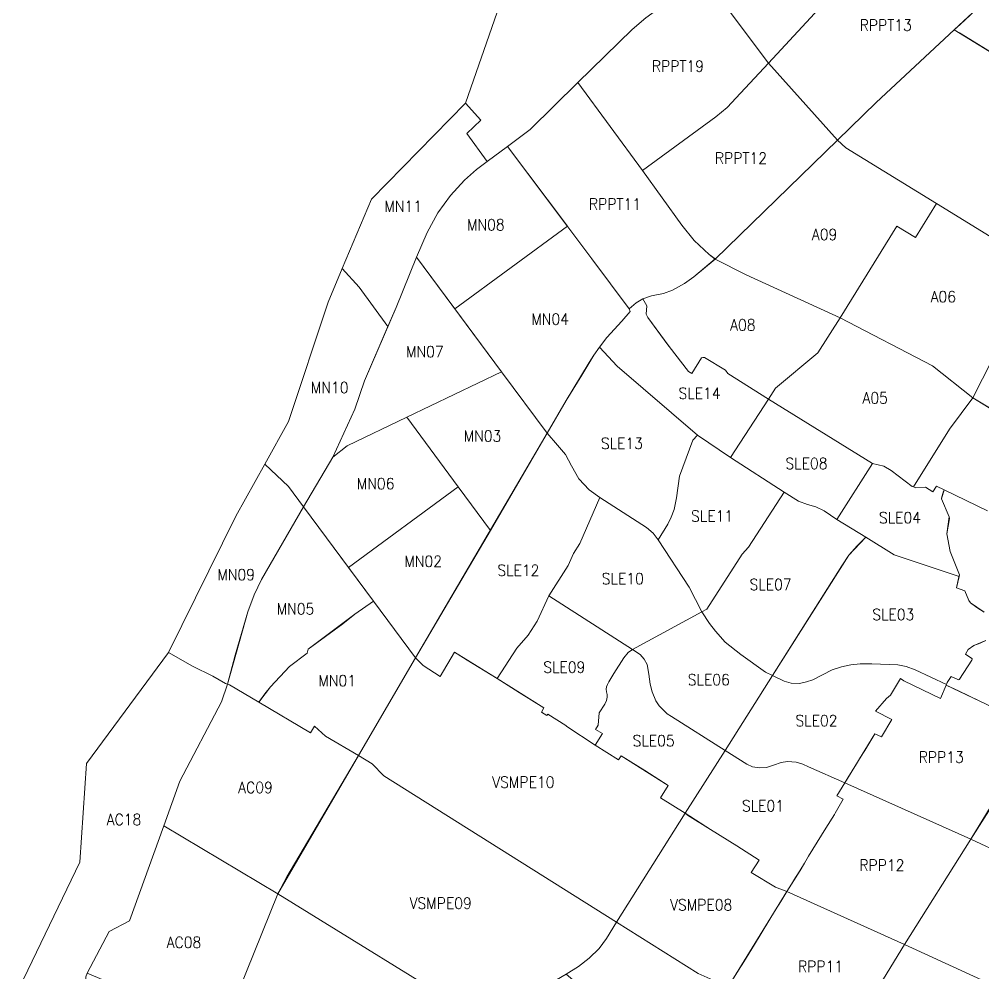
# Model space of a CAD drawing. Header units: metres. Extents: x 267238 to 306780, y 5029040 to 5062814.
# Drawn here: x 291144 to 299732, y 5046513 to 5055014 of the extents above; entities that cross this region are included whole.
import ezdxf
from ezdxf.enums import TextEntityAlignment as Align

# ---------------------------------------------------------------- set-up
doc = ezdxf.new("R2010")
doc.units = ezdxf.units.M
doc.header["$MEASUREMENT"] = 0
for name, color, linetype, lineweight in [('index Ahuntsic-Cartierville', 7, 'Continuous', 0), ('index Anjou', 7, 'Continuous', 0), ('index Mercier-Hochelaga-Maisonneuve', 7, 'Continuous', 0), ('index Montréal-Est', 7, 'Continuous', 0), ('index Montréal-Nord', 7, 'Continuous', 0), ('index Rivière-des-Prairies- Pointes-aux-Trembles', 7, 'Continuous', 0), ('index Rosemont-La Petite-Patrie', 7, 'Continuous', 0), ('index Saint-Léonard', 7, 'Continuous', 0), ('index Villeray-Saint-Michel-Parc-Extension', 7, 'Continuous', 0), ('nom', 7, 'Continuous', 0)]:
    doc.layers.add(name, color=color, linetype=linetype, lineweight=lineweight)
doc.styles.add('Style-STANDARD', font='STANDARD.shx')

msp = doc.modelspace()

# ---------------------------------------------------------------- linework, layer by layer
at = {"layer": 'index Ahuntsic-Cartierville', "color": 30, "linetype": 'Continuous', "lineweight": 0, "elevation": 10, "flags": 128}
for points in [[(291742.740936, 5048377.450811), (292473.521682, 5049367.455975), (292688.923172, 5049245.893191), (292870.601, 5049158.68), (292982.986, 5049091.797), (292998.80105, 5049086.275352), (292945.614578, 5048927.457172), (292576.185014, 5048219.940972), (292432.362682, 5047822.245318), (292126.125017, 5046976.143471), (291943.840692, 5046881.321712), (291748.16715, 5046507.961037), (291736.709278, 5046476.006451), (291731.848363, 5046315.53886), (291670.727077, 5046159.163896), (291143.903547, 5046375.433649), (291683.194724, 5047498.829964), (291742.740936, 5048377.450811)], [(292432.362682, 5047822.245318), (292576.185014, 5048219.940972), (292945.614578, 5048927.457172), (292998.80105, 5049086.275352), (293018.553, 5049078.955), (293280.558726, 5048924.185779), (293739.339, 5048653.18), (293775.818, 5048710.1055), (293872.764, 5048622.643), (294167.282, 5048450.632), (293449.636426, 5047215.286037), (292432.362682, 5047822.245318)], [(293449.636426, 5047215.286037), (292959.38464, 5045999.81909), (291748.16715, 5046507.961037), (291943.840692, 5046881.321712), (292126.125017, 5046976.143471), (292432.362682, 5047822.245318), (293449.636426, 5047215.286037)], [(294259.301234, 5045480.137166), (292959.38464, 5045999.81909), (293449.636426, 5047215.286037), (295288.391728, 5046080.501305), (294771.780592, 5045684.368646), (294679.889127, 5045636.704174), (294556.511485, 5045592.67288), (294441.238351, 5045567.664943), (294346.79771, 5045534.321028), (294259.301234, 5045480.137166)]]:
    msp.add_lwpolyline(points, close=True, dxfattribs=at)
at = {"layer": 'index Anjou', "color": 1, "linetype": 'Continuous', "lineweight": 0, "elevation": 10, "flags": 128}
for points in [[(299478.473, 5054920.389), (301036.698438, 5053962.542546), (300300.420238, 5052769.676124), (299320.582208, 5053370.753102), (298512.189589, 5053867.225633), (298438.865949, 5053936.912309), (298782.021824, 5054270.939193), (299478.473, 5054920.389)], [(298512.189589, 5053867.225633), (299320.582208, 5053370.753102), (299132.438, 5053070), (298967.563, 5053169.5), (298461.347814, 5052350.905818), (297624.525133, 5052735.465018), (297346.188008, 5052876.340602), (298438.865949, 5053936.912309), (298512.189589, 5053867.225633)], [(298461.347814, 5052350.905818), (298967.563, 5053169.5), (299132.438, 5053070), (299320.582208, 5053370.753102), (300300.420238, 5052769.676124), (300231.917038, 5052658.692033), (299815.823015, 5051976.808147), (299642.96209, 5051638.455212), (299285.221594, 5051923.437909), (298461.347814, 5052350.905818)], [(297346.188008, 5052876.340602), (297624.525133, 5052735.465018), (298461.347814, 5052350.905818), (298263.877084, 5052040.829664), (297886.526, 5051725.933), (297822.25, 5051627), (297459, 5051856), (297440.375, 5051886), (297251.531, 5052000), (297238.313, 5052000), (297226.281, 5051995), (297139.844, 5051856.5), (297110.125, 5051874.5), (296938.039, 5052096.209), (296745.698, 5052355.996), (296733.271, 5052383.662), (296738.946, 5052458.697), (296703.286897, 5052521.252187), (296780.057618, 5052547.16009), (296885.501742, 5052568.441581), (296966.897205, 5052598.050612), (297073.266277, 5052658.193957), (297158.361534, 5052719.262584), (297346.188008, 5052876.340602)], [(299642.96209, 5051638.455212), (299815.823015, 5051976.808147), (300231.917038, 5052658.692033), (301317.552255, 5051982.700271), (301253.051847, 5051859.108367), (301214.205146, 5051752.704017), (301189.232267, 5051629.645073), (301050.304111, 5051660.428692), (300839.422021, 5051692.812624), (300637.789145, 5051715.01875), (300442.432522, 5051722.156433), (300214.637582, 5051719.512846), (300189.40044, 5051507.893761), (300165.088219, 5051432.815909), (300120.759842, 5051348.858482), (299642.96209, 5051638.455212)], [(299642.96209, 5051638.455212), (299437.051452, 5051359.375107), (299114.843821, 5050844.42641), (299103.063, 5050848.5), (298917.209, 5050992.063), (298850.931, 5051028.235), (298750.094, 5051052), (297822.25, 5051627), (297886.526, 5051725.933), (298263.877084, 5052040.829664), (298461.347814, 5052350.905818), (299285.221594, 5051923.437909), (299642.96209, 5051638.455212)]]:
    msp.add_lwpolyline(points, close=True, dxfattribs=at)
msp.add_lwpolyline([(299775.901, 5050630.554), (299387.580208, 5050817.854679), (299320.143, 5050850.382), (299288.636, 5050801.392), (299221.575, 5050842.306), (299134.875, 5050837.5), (299114.843821, 5050844.42641), (299437.051452, 5051359.375107), (299642.96209, 5051638.455212), (299985.529871, 5051433.395525)], dxfattribs=at)
at = {"layer": 'index Mercier-Hochelaga-Maisonneuve', "color": 4, "linetype": 'Continuous', "lineweight": 0, "elevation": 10, "flags": 128}
for points in [[(299745.031, 5049727), (299711.406, 5049748.5), (299680.375, 5049771), (299623.063, 5049811), (299607.125, 5049833), (299572.656, 5049919), (299497.447, 5049943.57), (299520.897, 5050042.437), (299523.243, 5050051.907), (299525.319486, 5050060.685558), (299441.672, 5050268.075), (299412.871, 5050427.775), (299436.971, 5050564.276), (299432.571, 5050579.376), (299363.91, 5050739.645), (299365.66, 5050745.515), (299384.07, 5050807.276), (299387.580208, 5050817.854679), (299775.901, 5050630.554)], [(299987.843, 5048800.142), (299705.175, 5048935.065), (299516.163, 5049025.586), (299405.77, 5049077.255), (299411.426, 5049090.132), (299416.077, 5049100.571), (299451.563, 5049155), (299510.558, 5049127.278), (299517.297, 5049125.723), (299523.69, 5049128.056), (299526.8, 5049130.82), (299635.054, 5049301.279), (299637.646, 5049308.018), (299637.732, 5049311.647), (299635.659, 5049314.584), (299577.813, 5049352.5), (299603.688, 5049396.5), (299653.656, 5049432), (299708.813, 5049453), (299760.542, 5049476.459)]]:
    msp.add_lwpolyline(points, dxfattribs=at)
at = {"layer": 'index Montréal-Est', "color": 6, "linetype": 'Continuous', "lineweight": 0, "elevation": 10, "flags": 128}
msp.add_lwpolyline([(301289.512, 5056452.487), (301442.938, 5056350), (301956.094, 5056022), (302150.781, 5055898), (302212.835259, 5055859.126423), (301036.698438, 5053962.542546), (299525.788, 5054892.359), (299478.473, 5054920.389), (299530.197, 5054968.694), (299714.452, 5055140.139), (299724.869, 5055149.264), (299803.878, 5055224.299), (299848.69, 5055266.227), (300135.355, 5055532.599), (300321.336, 5055706.484), (300475.231, 5055850.954), (300595.777, 5055959.234), (300717.221, 5056054.78), (300999.339, 5056253.348), (301289.512, 5056452.487)], close=True, dxfattribs=at)
at = {"layer": 'index Montréal-Nord', "color": 4, "linetype": 'Continuous', "lineweight": 0, "elevation": 10, "flags": 128}
for points in [[(295315.831189, 5053745.565803), (295219.844271, 5053675.779089), (295111.518569, 5053578.528862), (294989.304958, 5053442.378544), (294875.424093, 5053288.16747), (294779.597511, 5053113.117061), (294685.042098, 5052893.145128), (294503.819039, 5052444.773381), (294430.058436, 5052273.957029), (294172.537, 5052625.077), (294023.089178, 5052791.886333), (294283.671922, 5053410.634166), (295121.592014, 5054267.424979), (295259.014, 5054116.033), (295132.502064, 5053996.531257), (295315.831189, 5053745.565803)], [(296029.5705, 5053169.2345), (295027.839623, 5052431.047996), (294685.042098, 5052893.145128), (294779.597511, 5053113.117061), (294875.424093, 5053288.16747), (294989.304958, 5053442.378544), (295111.518569, 5053578.528862), (295219.844271, 5053675.779089), (295315.831189, 5053745.565803), (295496.80258, 5053879.501021), (296029.5705, 5053169.2345)], [(295027.839623, 5052431.047996), (296029.5705, 5053169.2345), (296033.122, 5053164.494), (296246.867, 5052879.501), (296580.014152, 5052433.818383), (296591.057834, 5052408.959663), (296514.359, 5052323.07), (296382.358, 5052178.069), (296316.305135, 5052090.624109), (296265.356, 5052018.067), (296158.355, 5051842.065), (296019.353, 5051614.063), (295850.66366, 5051324.882804), (295442.506268, 5051872.070019), (295027.839623, 5052431.047996)], [(295442.506268, 5051872.070019), (294598.349, 5051467.568), (294067.428478, 5051210.922643), (293938.46931, 5051109.10761), (294136.668037, 5051539.254685), (294220.789094, 5051789.326697), (294503.819039, 5052444.773381), (294685.042098, 5052893.145128), (295442.506268, 5051872.070019)], [(294172.537, 5052625.077), (294430.058436, 5052273.957029), (294220.789094, 5051789.326697), (294136.668037, 5051539.254685), (293938.46931, 5051109.10761), (293678.987964, 5050666.606672), (293542.886442, 5050847.214237), (293332.090888, 5051046.491239), (293545.321166, 5051427.945161), (293896.63322, 5052491.61952), (294023.089178, 5052791.886333), (294172.537, 5052625.077)], [(295850.66366, 5051324.882804), (295704.349, 5051074.059), (295343.367715, 5050457.554738), (295055.75, 5050846.5), (294598.349, 5051467.568), (295442.506268, 5051872.070019), (295850.66366, 5051324.882804)], [(295055.75, 5050846.5), (294079.482009, 5050125.235237), (293678.987964, 5050666.606672), (293938.46931, 5051109.10761), (294067.428478, 5051210.922643), (294598.349, 5051467.568), (295055.75, 5050846.5)], [(293332.090888, 5051046.491239), (293542.886442, 5050847.214237), (293678.987964, 5050666.606672), (293301.792318, 5050019.892662), (293239.296721, 5049883.742344), (293182.356288, 5049730.920558), (293068.475423, 5049344.698228), (292998.80105, 5049086.275352), (292982.986, 5049091.797), (292870.601, 5049158.68), (292688.923172, 5049245.893191), (292473.521682, 5049367.455975), (293073.219012, 5050583.387721), (293332.090888, 5051046.491239)], [(295055.75, 5050846.5), (295343.367715, 5050457.554738), (294677.411014, 5049321.376034), (294300.6, 5049826.337), (294079.482009, 5050125.235237), (295055.75, 5050846.5)], [(293678.987964, 5050666.606672), (294300.6, 5049826.337), (294134.627, 5049709.541), (293719.406, 5049399), (293711.075, 5049362.982), (293552.25, 5049243.5), (293383.1025, 5049063.1465), (293280.558726, 5048924.185779), (293018.553, 5049078.955), (292998.80105, 5049086.275352), (293182.356288, 5049730.920558), (293239.296721, 5049883.742344), (293301.792318, 5050019.892662), (293678.987964, 5050666.606672)], [(294677.411014, 5049321.376034), (294167.282, 5048450.632), (293872.764, 5048622.643), (293775.818, 5048710.1055), (293739.339, 5048653.18), (293280.558726, 5048924.185779), (293333.107, 5048999.669), (293383.1025, 5049063.1465), (293552.25, 5049243.5), (293711.075, 5049362.982), (293719.406, 5049399), (294028.696, 5049625.357), (294134.627, 5049709.541), (294300.6, 5049826.337), (294677.411014, 5049321.376034)]]:
    msp.add_lwpolyline(points, close=True, dxfattribs=at)
at = {"layer": 'index Rivière-des-Prairies- Pointes-aux-Trembles', "color": 5, "linetype": 'Continuous', "lineweight": 0, "elevation": 10, "flags": 128}
for points in [[(299097.738633, 5056001.568332), (297822.615188, 5054622.76096), (297241.605548, 5055400.503026), (298164.847574, 5056078.667898), (298252.715111, 5056146.211528), (298322.08422, 5056220.231946), (298644.881805, 5056610.689647), (299097.738633, 5056001.568332)], [(296997.002114, 5055870.716161), (297117.241902, 5055795.770488), (297149.614153, 5055752.283493), (297150.539074, 5055702.319711), (297143.139702, 5055668.085268), (297189.385775, 5055642.178122), (297206.959282, 5055611.6447), (297153.313838, 5055520.969689), (297241.605548, 5055400.503026), (296730.470832, 5055025.774664), (296608.381201, 5054923.99659), (296123.34158, 5054450.241523), (295696.787628, 5054031.03482), (295496.80258, 5053879.501021), (295315.831189, 5053745.565803), (295132.502064, 5053996.531257), (295259.014, 5054116.033), (295121.592014, 5054267.424979), (295405.240463, 5055076.212005), (296710.591181, 5056202.285028), (296997.002114, 5055870.716161)], [(299724.869, 5055149.264), (299478.473, 5054920.389), (298782.021824, 5054270.939193), (298438.865949, 5053936.912309), (297822.615188, 5054622.76096), (299097.738633, 5056001.568332), (299180.287872, 5055889.843765), (299291.972137, 5055714.970529), (299724.869, 5055149.264)], [(297822.615188, 5054622.76096), (297573.811318, 5054354.899575), (297453.57153, 5054227.214355), (297352.755092, 5054145.791896), (296700.443015, 5053664.980725), (296123.34158, 5054450.241523), (296608.381201, 5054923.99659), (296730.470832, 5055025.774664), (297241.605548, 5055400.503026), (297822.615188, 5054622.76096)], [(296700.443015, 5053664.980725), (297352.755092, 5054145.791896), (297453.57153, 5054227.214355), (297573.811318, 5054354.899575), (297822.615188, 5054622.76096), (298438.865949, 5053936.912309), (297346.188008, 5052876.340602), (297346.188008, 5052876.340602), (297294.58943, 5052917.490168), (297159.550899, 5053042.399622), (297050.410168, 5053178.412139), (296700.443015, 5053664.980725)], [(296700.443015, 5053664.980725), (297050.410168, 5053178.412139), (297159.550899, 5053042.399622), (297294.58943, 5052917.490168), (297346.999062, 5052877.127825), (297158.361534, 5052719.262584), (297073.266277, 5052658.193957), (296966.897205, 5052598.050612), (296885.501742, 5052568.441581), (296780.057618, 5052547.16009), (296703.286897, 5052521.252187), (296642.240299, 5052487.016745), (296580.014152, 5052433.818383), (296246.867, 5052879.501), (296033.122, 5053164.494), (295496.80258, 5053879.501021), (295696.787628, 5054031.03482), (296123.34158, 5054450.241523), (296700.443015, 5053664.980725)]]:
    msp.add_lwpolyline(points, close=True, dxfattribs=at)
at = {"layer": 'index Rivière-des-Prairies- Pointes-aux-Trembles', "color": 30, "linetype": 'Continuous', "lineweight": 0, "elevation": 10, "flags": 128}
msp.add_lwpolyline([(299627.599116, 5047704.337517), (298503.581, 5048207.64), (298771.866, 5048643.972), (298830.133508, 5048616.125848), (298923.156895, 5048769.987064), (298776.750769, 5048845.067108), (298874.002492, 5048959.273372), (298909.943346, 5048988.089304), (298999.266939, 5049135.605727), (299027.808205, 5049115.513885), (299356.456, 5048957.562), (299405.77, 5049077.255), (299705.175, 5048935.065), (300120.308, 5048738.037), (299910.548822, 5048286.549285), (299889.217198, 5048159.554299), (299874.418023, 5048107.738494), (299627.599116, 5047704.337517)], close=True, dxfattribs=at)
at = {"layer": 'index Rosemont-La Petite-Patrie', "color": 30, "linetype": 'Continuous', "lineweight": 0, "elevation": 10, "flags": 128}
for points in [[(299627.599116, 5047704.337517), (299035.785241, 5046764.722857), (297986.578, 5047236.942), (298028.659, 5047303.883), (298103.74, 5047425.952), (298142.363, 5047491.071), (298180.363, 5047553.071), (298219.404, 5047614.489), (298256.969, 5047678.178), (298295.163, 5047739.571), (298334.863, 5047803.571), (298410.569, 5047925.301), (298417.843, 5047937.29), (298489.656, 5048059.357), (298430.827, 5048089.446), (298503.581, 5048207.64), (299627.599116, 5047704.337517)], [(300531.283351, 5046080.225191), (299902.749821, 5046366.304521), (299035.785241, 5046764.722857), (299627.599116, 5047704.337517), (300545.359871, 5047274.910879), (300542.277, 5047268.079), (300533.011, 5047222.812), (300528.821, 5047165.415), (300534.746, 5047014.47), (300541.499, 5046798.936), (300545.248, 5046656.205), (300550.402, 5046494.175), (300554.893, 5046338.912), (300551.563, 5046275.945), (300540.523236, 5046158.455282), (300532.166, 5046088.634), (300531.283351, 5046080.225191)], [(299035.785241, 5046764.722857), (298750.901118, 5046298.380614), (298518.365, 5045919.397), (298471.682, 5045956.443), (297463.3605, 5046387.4785), (297986.578, 5047236.942), (299035.785241, 5046764.722857)], [(299902.749821, 5046366.304521), (299035.785241, 5046764.722857), (298750.901118, 5046298.380614), (298518.365, 5045919.397), (298580.781, 5045892.594), (299088.845, 5045676.667), (299469.968018, 5045511.720329), (299525.00245, 5045640.797199), (299571.249873, 5045727.773729), (299642.470904, 5045826.778927), (299708.142243, 5045931.335819), (299748.839975, 5046024.789324), (299902.749821, 5046366.304521)]]:
    msp.add_lwpolyline(points, close=True, dxfattribs=at)
msp.add_lwpolyline([(300545.359871, 5047274.910879), (299627.599116, 5047704.337517), (299842.969776, 5048045.744585)], dxfattribs=at)
at = {"layer": 'index Saint-Léonard', "color": 3, "linetype": 'Continuous', "lineweight": 0, "elevation": 10, "flags": 128}
for points in [[(297188.903, 5051307.586), (296473.8465, 5051922.3975), (296316.305135, 5052090.624109), (296382.358, 5052178.069), (296514.359, 5052323.07), (296591.057834, 5052408.959663), (296580.014152, 5052433.818383), (296642.240299, 5052487.016745), (296703.286897, 5052521.252187), (296738.946, 5052458.697), (296733.271, 5052383.662), (296745.698, 5052355.996), (296916.762, 5052124.664), (296938.039, 5052096.209), (297110.125, 5051874.5), (297139.844, 5051856.5), (297226.281, 5051995), (297238.313, 5052000), (297251.531, 5052000), (297440.375, 5051886), (297459, 5051856), (297822.25, 5051627), (297484.2325, 5051107.7565), (297188.903, 5051307.586)], [(296319.408, 5050749.5345), (296224.706528, 5050819.450137), (296133.046319, 5050918.089653), (296066.384349, 5051033.400637), (296014.165806, 5051133.429442), (295941.948672, 5051216.786779), (295850.66366, 5051324.882804), (296019.353, 5051614.063), (296225.356, 5051953.066), (296265.356, 5052018.067), (296316.305135, 5052090.624109), (296473.8465, 5051922.3975), (297188.903, 5051307.586), (297148.249, 5051260.535), (297030.531, 5050940), (297002.25, 5050747.5), (296981.294, 5050642.691), (296956.306, 5050574.46), (296925.656, 5050512.204), (296839.354876, 5050372.392254), (296794.029636, 5050432.539129), (296734.829323, 5050483.432638), (296319.408, 5050749.5345)], [(297822.25, 5051627), (298750.094, 5051052), (298432.09, 5050555.079), (298318.106103, 5050631.517466), (298245.030716, 5050666.680254), (298169.180315, 5050687.962994), (298091.479904, 5050718.4991), (297962.049, 5050799.092), (297484.2325, 5051107.7565), (297822.25, 5051627)], [(296319.408, 5050749.5345), (296140.5, 5050340), (296083.344, 5050250.5), (296037.656, 5050143.5), (295864.4145, 5049873.719), (295761.535, 5049648.441), (295679.844, 5049524), (295578.188, 5049407.5), (295403.147, 5049135.052), (295025.001424, 5049370.022297), (294896.557888, 5049154.286694), (294743.482792, 5049252.107985), (294677.411014, 5049321.376034), (295850.66366, 5051324.882804), (295941.948672, 5051216.786779), (296014.165806, 5051133.429442), (296066.384349, 5051033.400637), (296133.046319, 5050918.089653), (296224.706528, 5050819.450137), (296319.408, 5050749.5345)], [(296839.354876, 5050372.392254), (296925.656, 5050512.204), (296956.306, 5050574.46), (296981.294, 5050642.691), (297002.25, 5050747.5), (297030.531, 5050940), (297148.249, 5051260.535), (297188.903, 5051307.586), (297484.2325, 5051107.7565), (297962.049, 5050799.092), (297644.219, 5050308), (297586.781, 5050244.5), (297273.064, 5049755.477), (297229.2705, 5049729.696), (297115.931339, 5049949.976127), (296839.354876, 5050372.392254)], [(298691.147406, 5050397.943685), (298432.09, 5050555.079), (298750.094, 5051052), (298850.931, 5051028.235), (298917.209, 5050992.063), (299103.063, 5050848.5), (299114.843821, 5050844.42641), (299134.875, 5050837.5), (299221.575, 5050842.306), (299288.636, 5050801.392), (299320.143, 5050850.382), (299387.580208, 5050817.854679), (299363.91, 5050739.645), (299432.571, 5050579.376), (299412.871, 5050427.775), (299441.672, 5050268.075), (299525.319486, 5050060.685558), (299522.122619, 5050047.252853), (298943.673742, 5050238.785801), (298691.147406, 5050397.943685)], [(297229.2705, 5049729.696), (297273.064, 5049755.477), (297586.781, 5050244.5), (297644.219, 5050308), (297962.049, 5050799.092), (298091.479904, 5050718.4991), (298169.180315, 5050687.962994), (298245.030716, 5050666.680254), (298318.106103, 5050631.517466), (298432.09, 5050555.079), (298691.147406, 5050397.943685), (298539.446604, 5050236.935128), (297858.018624, 5049163.729094), (297797.224285, 5049192.937242), (297575.22311, 5049351.169789), (297437.397381, 5049461.284836), (297349.521916, 5049557.519836), (297295.871632, 5049625.994739), (297229.2705, 5049729.696)], [(297229.2705, 5049729.696), (296609.558, 5049394.313), (295864.4145, 5049873.719), (296037.656, 5050143.5), (296083.344, 5050250.5), (296140.5, 5050340), (296319.408, 5050749.5345), (296734.829323, 5050483.432638), (296794.029636, 5050432.539129), (296839.354876, 5050372.392254), (297115.931339, 5049949.976127), (297229.2705, 5049729.696)], [(295403.147, 5049135.052), (295578.188, 5049407.5), (295679.844, 5049524), (295761.535, 5049648.441), (295864.4145, 5049873.719), (296609.558, 5049394.313), (296571.719, 5049367), (296531.844, 5049321), (296445.344, 5049181.5), (296398.469, 5049107), (296387.063, 5049082.5), (296379.25, 5049063), (296376.844, 5049040), (296379.844, 5049018.5), (296385.25, 5048994.5), (296384.656, 5048969), (296377.438, 5048939), (296363.594, 5048908.5), (296313.688, 5048830), (296303.375, 5048721), (296281.75, 5048683), (296343.939, 5048645.81), (296278.635, 5048543.412), (296025.949, 5048708.055), (296017.049, 5048718.555), (295857.024, 5048818.435), (295846.329, 5048805.521), (295799.124, 5048836.515), (295819.147, 5048874.054), (295403.147, 5049135.052)], [(297858.018624, 5049163.729094), (297435.398341, 5048494.020135), (296957.175825, 5048797.242789), (296919.250625, 5048821.301538), (296848.025248, 5048893.477788), (296817.500086, 5048936.968605), (296785.124915, 5049016.547547), (296766.624817, 5049085.02245), (296756.449763, 5049176.630767), (296741.649685, 5049261.761728), (296715.749548, 5049309.879228), (296677.824347, 5049349.668699), (296609.558, 5049394.313), (297229.2705, 5049729.696), (297295.871632, 5049625.994739), (297349.521916, 5049557.519836), (297437.397381, 5049461.284836), (297575.22311, 5049351.169789), (297797.224285, 5049192.937242), (297858.018624, 5049163.729094)], [(296278.635, 5048543.412), (296343.939, 5048645.81), (296281.75, 5048683), (296303.375, 5048721), (296313.688, 5048830), (296363.594, 5048908.5), (296377.438, 5048939), (296384.656, 5048969), (296385.25, 5048994.5), (296379.844, 5049018.5), (296376.844, 5049040), (296379.25, 5049063), (296387.063, 5049082.5), (296398.469, 5049107), (296445.344, 5049181.5), (296531.844, 5049321), (296571.719, 5049367), (296609.558, 5049394.313), (296677.824347, 5049349.668699), (296715.749548, 5049309.879228), (296741.649685, 5049261.761728), (296756.449763, 5049176.630767), (296766.624817, 5049085.02245), (296785.124915, 5049016.547547), (296817.500086, 5048936.968605), (296848.025248, 5048893.477788), (296919.250625, 5048821.301538), (296957.175825, 5048797.242789), (297435.398341, 5048494.020135), (297078.878953, 5047935.059632), (296860.353, 5048072.061), (296928.152, 5048183.061), (296510.751, 5048446.558), (296486.065, 5048412.001), (296278.635, 5048543.412)], [(299408.467472, 5049083.396328), (299405.77, 5049077.255), (299356.456, 5048957.562), (299027.808205, 5049115.513885), (298999.266939, 5049135.605727), (298909.943346, 5048988.089304), (298874.002492, 5048959.273372), (298776.750769, 5048845.067108), (298923.156895, 5048769.987064), (298830.133508, 5048616.125848), (298771.866, 5048643.972), (298716.919, 5048554.613), (298680.399, 5048495.22), (298643.929, 5048435.91), (298606.456, 5048374.957), (298568.311, 5048312.911), (298529.944, 5048250.504), (298503.581, 5048207.64), (298180.397282, 5048349.667636), (298129.522013, 5048371.875713), (298069.396695, 5048390.382443), (297991.696284, 5048395.009126), (297937.120995, 5048387.606434), (297866.450621, 5048362.622347), (297804.475294, 5048342.264944), (297745.27498, 5048340.41427), (297679.599633, 5048349.667636), (297629.649369, 5048373.726386), (297435.398341, 5048494.020135), (297858.018624, 5049163.729094), (297961.619172, 5049113.760921), (298024.519505, 5049096.179527), (298097.594891, 5049093.403518), (298162.345234, 5049106.358229), (298217.845527, 5049125.790296), (298390.821442, 5049213.697267), (298474.071883, 5049241.457363), (298557.322323, 5049259.038757), (298638.722754, 5049267.366786), (298743.248307, 5049266.441449), (298975.424535, 5049257.188084), (299049.424927, 5049243.308036), (299129.900353, 5049213.697267), (299408.467472, 5049083.396328)], [(297539.658, 5047644.066), (297305.607, 5047790.724), (297100.054, 5047919.062), (297078.878953, 5047935.059632), (297435.398341, 5048494.020135), (297629.649369, 5048373.726386), (297679.599633, 5048349.667636), (297745.27498, 5048340.41427), (297804.475294, 5048342.264944), (297866.450621, 5048362.622347), (297937.120995, 5048387.606434), (297991.696284, 5048395.009126), (298069.396695, 5048390.382443), (298129.522013, 5048371.875713), (298180.397282, 5048349.667636), (298503.581, 5048207.64), (298430.827, 5048089.446), (298489.656, 5048059.357), (298417.843, 5047937.29), (298410.569, 5047925.301), (298334.863, 5047803.571), (298295.163, 5047739.571), (298256.969, 5047678.178), (298219.404, 5047614.489), (298180.363, 5047553.071), (298142.363, 5047491.071), (298101.088, 5047422.072), (298064.322, 5047363.509), (298028.659, 5047303.883), (297986.578, 5047236.942), (297883.707339, 5047274.576474), (297668.498958, 5047407.90945), (297738.615, 5047518.018), (297539.658, 5047644.066)]]:
    msp.add_lwpolyline(points, close=True, dxfattribs=at)
msp.add_lwpolyline([(299760.542, 5049476.459), (299653.656, 5049432), (299603.688, 5049396.5), (299577.813, 5049352.5), (299635.659, 5049314.584), (299637.732, 5049311.647), (299637.646, 5049308.018), (299635.054, 5049301.279), (299526.8, 5049130.82), (299523.69, 5049128.056), (299517.297, 5049125.723), (299510.558, 5049127.278), (299451.563, 5049155), (299416.077, 5049100.571), (299408.467472, 5049083.396328), (299129.900353, 5049213.697267), (299049.424927, 5049243.308036), (298975.424535, 5049257.188084), (298743.248307, 5049266.441449), (298638.722754, 5049267.366786), (298557.322323, 5049259.038757), (298474.071883, 5049241.457363), (298390.821442, 5049213.697267), (298217.845527, 5049125.790296), (298162.345234, 5049106.358229), (298097.594891, 5049093.403518), (298024.519505, 5049096.179527), (297961.619172, 5049113.760921), (297858.018624, 5049163.729094), (297858.018624, 5049163.729094), (298476.546271, 5050139.774792), (298539.446604, 5050236.935128), (298612.52199, 5050319.29008), (298691.147406, 5050397.943685), (298943.673742, 5050238.785801), (299522.122619, 5050047.252853), (299497.447, 5049943.57), (299572.656, 5049919), (299607.125, 5049833), (299623.063, 5049811), (299745.031, 5049727)], dxfattribs=at)
at = {"layer": 'index Villeray-Saint-Michel-Parc-Extension', "color": 1, "linetype": 'Continuous', "lineweight": 0, "elevation": 10, "flags": 128}
for points in [[(296467.094128, 5046962.523011), (294392.767647, 5048267.806109), (294289.994009, 5048374.784504), (294167.282, 5048450.632), (294677.411014, 5049321.376034), (294743.482792, 5049252.107985), (294896.557888, 5049154.286694), (295025.001424, 5049370.022297), (295137.547, 5049300.55), (295403.147, 5049135.052), (295599.147, 5049011.553), (295819.147, 5048874.054), (295799.124, 5048836.515), (295846.329, 5048805.521), (295857.024, 5048818.435), (296017.049, 5048718.555), (296025.949, 5048708.055), (296278.635, 5048543.412), (296486.065, 5048412.001), (296510.751, 5048446.558), (296720.152, 5048316.56), (296928.152, 5048183.061), (296860.353, 5048072.061), (297078.878953, 5047935.059632), (296467.094128, 5046962.523011)], [(296467.094128, 5046962.523011), (296379.002438, 5046818.032712), (296312.338457, 5046729.909508), (296224.008681, 5046642.977157), (296129.568041, 5046567.556397), (296018.560607, 5046499.206333), (295427.155857, 5046152.270835), (295288.391728, 5046080.501305), (293449.636426, 5047215.286037), (293528.799904, 5047366.722985), (294167.282, 5048450.632), (294289.994009, 5048374.784504), (294392.767647, 5048267.806109), (296467.094128, 5046962.523011)], [(296467.094128, 5046962.523011), (297078.878953, 5047935.059632), (297305.607, 5047790.724), (297539.658, 5047644.066), (297738.615, 5047518.018), (297668.498958, 5047407.90945), (297883.707339, 5047274.576474), (297986.578, 5047236.942), (297933.352, 5047149.074), (297885.576, 5047072.702), (297696.818, 5046764.241), (297602.61, 5046610.94), (297555.737, 5046535.618), (297463.3605, 5046387.4785), (297196.786959, 5046504.83808), (296467.094128, 5046962.523011)], [(296018.560607, 5046499.206333), (296129.568041, 5046567.556397), (296224.008681, 5046642.977157), (296312.338457, 5046729.909508), (296379.002438, 5046818.032712), (296467.094128, 5046962.523011), (297196.786959, 5046504.83808), (297463.3605, 5046387.4785), (297460.378, 5046382.451), (297412.975, 5046304.578), (297376.276, 5046243.079), (297338.377, 5046181.579), (297251.579, 5046041.58), (297205.535, 5045964.189), (297182.399, 5045926.14), (297158.741, 5045888.178), (297135.749, 5045851.214), (297111.783, 5045813.081), (297047.37, 5045855.472), (296985.182, 5045878.079), (296078.052, 5046450.832), (296018.560607, 5046499.206333)]]:
    msp.add_lwpolyline(points, close=True, dxfattribs=at)

# ---------------------------------------------------------------- texts
at = {"layer": 'nom', "color": 5, "linetype": 'Continuous', "lineweight": 0, "style": 'Style-STANDARD'}
for s, p in [('RPPT13', (298867.53137, 5054961.158901, 10)), ('RPPT19', (297015.471914, 5054596.68786, 10)), ('RPPT12', (297577.162077, 5053776.628018, 10)), ('RPPT11', (296453.781751, 5053366.598096, 10))]:
    msp.add_text(s, height=100, dxfattribs=at).set_placement(p, align=Align.MIDDLE_CENTER)
at = {"layer": 'nom', "color": 4, "linetype": 'Continuous', "lineweight": 0, "style": 'Style-STANDARD'}
for s, p in [('MN11', (294565.847627, 5053346.059372, 10)), ('MN08', (295302.709773, 5053182.253521, 10)), ('MN04', (295875.824775, 5052340.887103, 10)), ('MN07', (294759.366978, 5052050.504003, 10)), ('MN10', (293910.859053, 5051730.338021, 10)), ('MN03', (295272.937565, 5051298.486232, 10)), ('MN06', (294320.226912, 5050874.080162, 10)), ('MN02', (294744.480874, 5050181.628155, 10)), ('MN09', (293077.237232, 5050062.496627, 10)), ('MN05', (293605.693922, 5049757.222086, 10)), ('MN01', (293977.846521, 5049116.890122, 10))]:
    msp.add_text(s, height=100, dxfattribs=at).set_placement(p, align=Align.MIDDLE_CENTER)
at = {"layer": 'nom', "color": 1, "linetype": 'Continuous', "lineweight": 0, "style": 'Style-STANDARD'}
for s, p in [('A09', (298322.600343, 5053095.950875, 10)), ('A06', (299380.920032, 5052540.566431, 10)), ('A08', (297593.921212, 5052288.907855, 10)), ('A05', (298773.687423, 5051638.06671, 10)), ('VSMPE10', (295637.199402, 5048212.569396, 10)), ('VSMPE09', (294900.315021, 5047132.908185, 10)), ('VSMPE08', (297222.617314, 5047118.016306, 10))]:
    msp.add_text(s, height=100, dxfattribs=at).set_placement(p, align=Align.MIDDLE_CENTER)
at = {"layer": 'nom', "color": 3, "linetype": 'Continuous', "lineweight": 0, "style": 'Style-STANDARD'}
for s, p in [('SLE14', (297208.284456, 5051679.578158, 10)), ('SLE13', (296516.080623, 5051232.834928, 10)), ('SLE08', (298160.995109, 5051054.137635, 10)), ('SLE11', (297319.930236, 5050585.057243, 10)), ('SLE04', (298994.616931, 5050570.165802, 10)), ('SLE12', (295593.142178, 5050101.08541, 10)), ('SLE10', (296523.523675, 5050026.628205, 10)), ('SLE07', (297840.943874, 5049974.508161, 10)), ('SLE03', (298935.072515, 5049706.462223, 10)), ('SLE09', (296002.510036, 5049237.38183, 10)), ('SLE06', (297290.158028, 5049125.696023, 10)), ('SLE02', (298250.311733, 5048760.855718, 10)), ('SLE05', (296798.916598, 5048582.158425, 10)), ('SLE01', (297773.956407, 5048001.392225, 10))]:
    msp.add_text(s, height=100, dxfattribs=at).set_placement(p, align=Align.MIDDLE_CENTER)
at = {"layer": 'nom', "color": 30, "linetype": 'Continuous', "lineweight": 0, "style": 'Style-STANDARD'}
for s, p in [('RPP13', (299362.607045, 5048434.871126, 10)), ('AC09', (293249.823732, 5048165.308768, 10)), ('AC18', (292077.50767, 5047878.640101, 10)), ('RPP12', (298833.431752, 5047471.598112, 10)), ('AC08', (292611.562765, 5046784.087012, 10)), ('RPP11', (298286.90645, 5046569.072044, 10))]:
    msp.add_text(s, height=100, dxfattribs=at).set_placement(p, align=Align.MIDDLE_CENTER)

doc.saveas('drawing.dxf')
